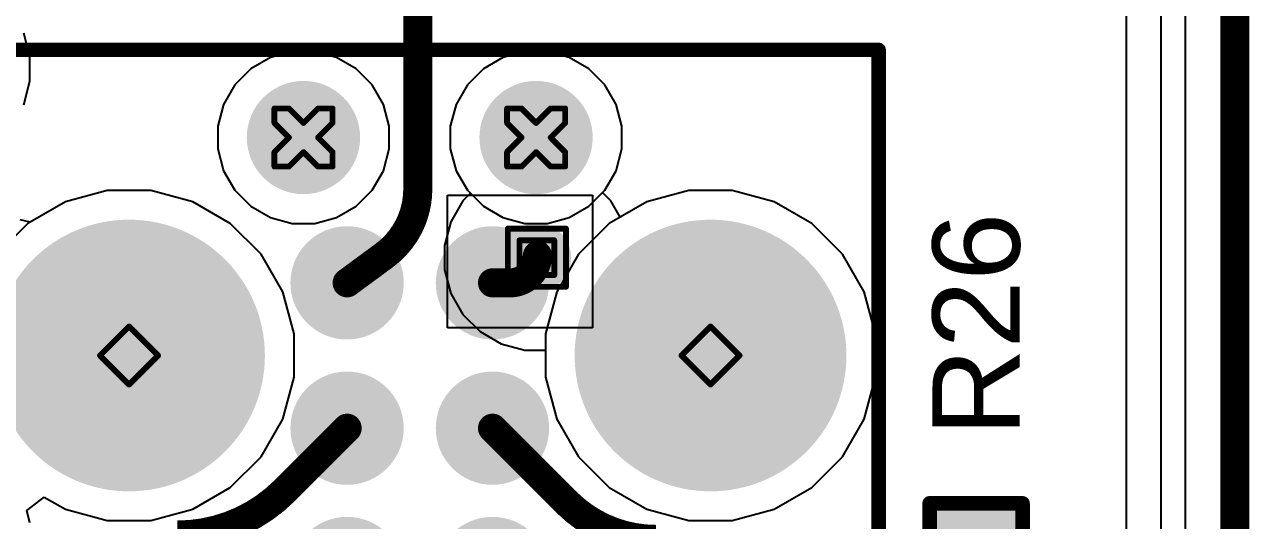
# Model space of a CAD drawing. Header units: inches. Extents: x -5 to 230, y -4 to 159.
# Drawn here: x 45.41 to 56.11, y 42.23 to 46.56 of the extents above; entities that cross this region are included whole.
import ezdxf

# ---------------------------------------------------------------- set-up
doc = ezdxf.new("R2010")
doc.units = ezdxf.units.IN
for name, color, linetype in [('Bottom Layer', 5, 'Continuous'), ('Bottom Solder', 6, 'Continuous'), ('Drill Drawing', 1, 'Continuous'), ('Layer 1', 16, 'Continuous'), ('Layer 2', 76, 'Continuous'), ('Pad Holes', 156, 'Continuous'), ('Top Layer', 1, 'Continuous'), ('Top Overlay', 2, 'Continuous'), ('Top Paste', 8, 'Continuous'), ('Top Solder', 216, 'Continuous'), ('Via Holes', 16, 'Continuous')]:
    doc.layers.add(name, color=color, linetype=linetype)
doc.styles.add('Arial', font='', dxfattribs={"height": 0.2})
doc.styles.get('Arial').set_extended_font_data('Arial')

# ---------------------------------------------------------------- blocks, each defined once
blk = doc.blocks.new('R___0402_154')
at = {"layer": 'Top Layer'}
for points in [[(-0.699, -0.318), (-0.699, 0.317), (-0.241, 0.317), (-0.241, -0.318)], [(0.241, -0.318), (0.241, 0.317), (0.699, 0.317), (0.699, -0.318)]]:
    blk.add_hatch(color=1, dxfattribs=at).paths.add_polyline_path(points)
at = {"layer": 'Top Paste'}
for points in [[(-0.699, -0.318), (-0.699, 0.317), (-0.241, 0.317), (-0.241, -0.318)], [(0.241, -0.318), (0.241, 0.317), (0.699, 0.317), (0.699, -0.318)]]:
    blk.add_hatch(color=8, dxfattribs=at).paths.add_polyline_path(points)
at = {"layer": 'Top Solder'}
for points in [[(-0.754, -0.373), (-0.754, 0.373), (-0.186, 0.373), (-0.186, -0.373)], [(0.186, -0.373), (0.186, 0.373), (0.754, 0.373), (0.754, -0.373)]]:
    blk.add_hatch(color=216, dxfattribs=at).paths.add_polyline_path(points)
at = {"layer": 'Top Overlay'}
for points, const_width in [([(-0.787, -0.406), (-0.787, 0.406)], 0.127), ([(0.787, 0.406), (-0.787, 0.406)], 0.127), ([(0.787, -0.406), (0.787, 0.406)], 0.127), ([(0.787, -0.406), (-0.787, -0.406)], 0.127), ([(0.813, -0.432), (-0.813, -0.432)], 0.00323)]:
    blk.add_lwpolyline(points, dxfattribs=dict(at, const_width=const_width))
for points, const_width in [([(-0.819, 0.406, 1), (-0.756, 0.406, 1)], 0.0635), ([(-0.819, 0.406, 1), (-0.756, 0.406, 1)], 0.0635), ([(0.756, 0.406, 1), (0.819, 0.406, 1)], 0.0635), ([(0.756, 0.406, 1), (0.819, 0.406, 1)], 0.0635), ([(-0.819, -0.406, 1), (-0.756, -0.406, 1)], 0.0635), ([(-0.819, -0.406, 1), (-0.756, -0.406, 1)], 0.0635), ([(0.756, -0.406, 1), (0.819, -0.406, 1)], 0.0635), ([(0.756, -0.406, 1), (0.819, -0.406, 1)], 0.0635), ([(-0.814, -0.432, 1), (-0.812, -0.432, 1)], 0.00161), ([(0.812, -0.432, 1), (0.814, -0.432, 1)], 0.00161)]:
    blk.add_lwpolyline(points, format="xyb", close=True, dxfattribs=dict(at, const_width=const_width))
blk = doc.blocks.new('TC2030_IDC__188')
at = {"layer": 'Bottom Solder'}
h = blk.add_hatch(color=6, dxfattribs=at)
edge = h.paths.add_edge_path()
edge.add_arc((-2.54, 2.54), 0.102, 0, 360)
h = blk.add_hatch(color=6, dxfattribs=at)
edge = h.paths.add_edge_path()
edge.add_arc((0.635, 2.54), 0.102, 0, 360)
h = blk.add_hatch(color=6, dxfattribs=at)
edge = h.paths.add_edge_path()
edge.add_arc((2.54, 1.016), 0.102, 0, 360)
h = blk.add_hatch(color=6, dxfattribs=at)
edge = h.paths.add_edge_path()
edge.add_arc((-2.54, 0), 0.102, 0, 360)
h = blk.add_hatch(color=6, dxfattribs=at)
edge = h.paths.add_edge_path()
edge.add_arc((2.54, -1.016), 0.102, 0, 360)
h = blk.add_hatch(color=6, dxfattribs=at)
edge = h.paths.add_edge_path()
edge.add_arc((-2.54, -2.54), 0.102, 0, 360)
h = blk.add_hatch(color=6, dxfattribs=at)
edge = h.paths.add_edge_path()
edge.add_arc((0.635, -2.54), 0.102, 0, 360)
at = {"layer": 'Pad Holes'}
h = blk.add_hatch(color=7, dxfattribs=at)
edge = h.paths.add_edge_path()
edge.add_arc((-2.54, 2.54), 1.187, 0, 360)
h = blk.add_hatch(color=7, dxfattribs=at)
edge = h.paths.add_edge_path()
edge.add_arc((0.635, 2.54), 1.187, 0, 360)
h = blk.add_hatch(color=7, dxfattribs=at)
edge = h.paths.add_edge_path()
edge.add_arc((2.54, 1.016), 0.495, 0, 360)
h = blk.add_hatch(color=7, dxfattribs=at)
edge = h.paths.add_edge_path()
edge.add_arc((-2.54, 0), 0.495, 0, 360)
h = blk.add_hatch(color=7, dxfattribs=at)
edge = h.paths.add_edge_path()
edge.add_arc((2.54, -1.016), 0.495, 0, 360)
h = blk.add_hatch(color=7, dxfattribs=at)
edge = h.paths.add_edge_path()
edge.add_arc((-2.54, -2.54), 1.187, 0, 360)
h = blk.add_hatch(color=7, dxfattribs=at)
edge = h.paths.add_edge_path()
edge.add_arc((0.635, -2.54), 1.187, 0, 360)
at = {"layer": 'Top Layer'}
h = blk.add_hatch(color=1, dxfattribs=at)
edge = h.paths.add_edge_path()
edge.add_arc((-1.27, 0.635), 0.393, 0, 360)
h = blk.add_hatch(color=1, dxfattribs=at)
edge = h.paths.add_edge_path()
edge.add_arc((0, 0.635), 0.393, 0, 360)
h = blk.add_hatch(color=1, dxfattribs=at)
edge = h.paths.add_edge_path()
edge.add_arc((1.27, 0.635), 0.393, 0, 360)
h = blk.add_hatch(color=1, dxfattribs=at)
edge = h.paths.add_edge_path()
edge.add_arc((-1.27, -0.635), 0.393, 0, 360)
h = blk.add_hatch(color=1, dxfattribs=at)
edge = h.paths.add_edge_path()
edge.add_arc((-1.27, -0.635), 0.393, 0, 360)
h = blk.add_hatch(color=1, dxfattribs=at)
edge = h.paths.add_edge_path()
edge.add_arc((0, -0.635), 0.393, 0, 360)
h = blk.add_hatch(color=1, dxfattribs=at)
edge = h.paths.add_edge_path()
edge.add_arc((1.27, -0.635), 0.393, 0, 360)
at = {"layer": 'Top Paste'}
h = blk.add_hatch(color=8, dxfattribs=at)
edge = h.paths.add_edge_path()
edge.add_arc((-1.27, 0.635), 0.393, 0, 360)
h = blk.add_hatch(color=8, dxfattribs=at)
edge = h.paths.add_edge_path()
edge.add_arc((0, 0.635), 0.393, 0, 360)
h = blk.add_hatch(color=8, dxfattribs=at)
edge = h.paths.add_edge_path()
edge.add_arc((1.27, 0.635), 0.393, 0, 360)
h = blk.add_hatch(color=8, dxfattribs=at)
edge = h.paths.add_edge_path()
edge.add_arc((-1.27, -0.635), 0.393, 0, 360)
h = blk.add_hatch(color=8, dxfattribs=at)
edge = h.paths.add_edge_path()
edge.add_arc((-1.27, -0.635), 0.393, 0, 360)
h = blk.add_hatch(color=8, dxfattribs=at)
edge = h.paths.add_edge_path()
edge.add_arc((0, -0.635), 0.393, 0, 360)
h = blk.add_hatch(color=8, dxfattribs=at)
edge = h.paths.add_edge_path()
edge.add_arc((1.27, -0.635), 0.393, 0, 360)
at = {"layer": 'Top Solder'}
h = blk.add_hatch(color=216, dxfattribs=at)
edge = h.paths.add_edge_path()
edge.add_arc((-2.54, 2.54), 0.102, 0, 360)
h = blk.add_hatch(color=216, dxfattribs=at)
edge = h.paths.add_edge_path()
edge.add_arc((0.635, 2.54), 0.102, 0, 360)
h = blk.add_hatch(color=216, dxfattribs=at)
edge = h.paths.add_edge_path()
edge.add_arc((-1.27, 0.635), 0.495, 0, 360)
h = blk.add_hatch(color=216, dxfattribs=at)
edge = h.paths.add_edge_path()
edge.add_arc((0, 0.635), 0.495, 0, 360)
h = blk.add_hatch(color=216, dxfattribs=at)
edge = h.paths.add_edge_path()
edge.add_arc((1.27, 0.635), 0.495, 0, 360)
h = blk.add_hatch(color=216, dxfattribs=at)
edge = h.paths.add_edge_path()
edge.add_arc((2.54, 1.016), 0.102, 0, 360)
h = blk.add_hatch(color=216, dxfattribs=at)
edge = h.paths.add_edge_path()
edge.add_arc((-2.54, 0), 0.102, 0, 360)
h = blk.add_hatch(color=216, dxfattribs=at)
edge = h.paths.add_edge_path()
edge.add_arc((-1.27, -0.635), 0.495, 0, 360)
h = blk.add_hatch(color=216, dxfattribs=at)
edge = h.paths.add_edge_path()
edge.add_arc((-1.27, -0.635), 0.495, 0, 360)
h = blk.add_hatch(color=216, dxfattribs=at)
edge = h.paths.add_edge_path()
edge.add_arc((0, -0.635), 0.495, 0, 360)
h = blk.add_hatch(color=216, dxfattribs=at)
edge = h.paths.add_edge_path()
edge.add_arc((1.27, -0.635), 0.495, 0, 360)
h = blk.add_hatch(color=216, dxfattribs=at)
edge = h.paths.add_edge_path()
edge.add_arc((2.54, -1.016), 0.102, 0, 360)
h = blk.add_hatch(color=216, dxfattribs=at)
edge = h.paths.add_edge_path()
edge.add_arc((-2.54, -2.54), 0.102, 0, 360)
h = blk.add_hatch(color=216, dxfattribs=at)
edge = h.paths.add_edge_path()
edge.add_arc((0.635, -2.54), 0.102, 0, 360)
at = {"layer": 'Top Overlay', "const_width": 0.127}
for points in [[(-3.985, 3.997), (-3.985, -4.009)], [(-3.985, 3.997), (3.306, 3.997)], [(3.306, 3.997), (3.306, -4.009)], [(-1.27, -1.168), (-1.397, -1.295)], [(-1.27, -1.168), (-1.143, -1.295)], [(-1.397, -1.295), (-1.143, -1.295)], [(-3.985, -4.009), (3.306, -4.009)]]:
    blk.add_lwpolyline(points, dxfattribs=at)
at = {"layer": 'Top Overlay', "const_width": 0.0635}
for points in [[(-4.017, 3.997, 1), (-3.953, 3.997, 1)], [(-4.017, 3.997, 1), (-3.953, 3.997, 1)], [(3.274, 3.997, 1), (3.337, 3.997, 1)], [(3.274, 3.997, 1), (3.337, 3.997, 1)], [(-1.302, -1.168, 1), (-1.238, -1.168, 1)], [(-1.302, -1.168, 1), (-1.238, -1.168, 1)], [(-1.429, -1.295, 1), (-1.365, -1.295, 1)], [(-1.429, -1.295, 1), (-1.365, -1.295, 1)], [(-1.175, -1.295, 1), (-1.111, -1.295, 1)], [(-1.175, -1.295, 1), (-1.111, -1.295, 1)], [(-4.017, -4.009, 1), (-3.953, -4.009, 1)], [(-4.017, -4.009, 1), (-3.953, -4.009, 1)], [(3.274, -4.009, 1), (3.337, -4.009, 1)], [(3.274, -4.009, 1), (3.337, -4.009, 1)]]:
    blk.add_lwpolyline(points, format="xyb", close=True, dxfattribs=at)

msp = doc.modelspace()

# ---------------------------------------------------------------- hatches: boundary and pattern name
at = {"layer": 'Bottom Layer'}
h = msp.add_hatch(color=5, dxfattribs=at)
edge = h.paths.add_edge_path()
edge.add_arc((49.884, 44.526), 0.3, 0, 360)
at = {"layer": 'Layer 1'}
h = msp.add_hatch(color=16, dxfattribs=at)
edge = h.paths.add_edge_path()
edge.add_arc((49.884, 44.526), 0.3, 0, 360)
at = {"layer": 'Layer 2'}
h = msp.add_hatch(color=76, dxfattribs=at)
edge = h.paths.add_edge_path()
edge.add_arc((49.884, 44.526), 0.3, 0, 360)
at = {"layer": 'Top Layer'}
h = msp.add_hatch(color=1, dxfattribs=at)
edge = h.paths.add_edge_path()
edge.add_arc((49.884, 44.526), 0.3, 0, 360)
at = {"layer": 'Via Holes'}
h = msp.add_hatch(color=7, dxfattribs=at)
edge = h.paths.add_edge_path()
edge.add_arc((49.884, 44.526), 0.15, 0, 360)

# ---------------------------------------------------------------- linework, layer by layer
at = {"layer": 'Bottom Layer'}
for p, q in [((55.335, 47.726), (55.335, 17.513)), ((45.456, 46.281), (45.401, 46.487)), ((45.456, 46.068), (45.456, 46.281)), ((47.556, 46.274), (47.385, 46.175)), ((47.747, 46.325), (47.556, 46.274)), ((47.944, 46.325), (47.747, 46.325)), ((48.135, 46.274), (47.944, 46.325)), ((48.305, 46.175), (48.135, 46.274)), ((49.588, 46.274), (49.417, 46.175)), ((49.779, 46.325), (49.588, 46.274)), ((49.976, 46.325), (49.779, 46.325)), ((50.167, 46.274), (49.976, 46.325)), ((50.337, 46.175), (50.167, 46.274)), ((47.385, 46.175), (47.245, 46.036)), ((48.445, 46.036), (48.305, 46.175)), ((49.417, 46.175), (49.277, 46.036)), ((50.477, 46.036), (50.337, 46.175)), ((45.401, 45.863), (45.456, 46.068)), ((47.245, 46.036), (47.147, 45.865)), ((48.544, 45.865), (48.445, 46.036)), ((49.277, 46.036), (49.179, 45.865)), ((50.576, 45.865), (50.477, 46.036)), ((47.147, 45.865), (47.096, 45.674)), ((48.595, 45.674), (48.544, 45.865)), ((49.179, 45.865), (49.128, 45.674)), ((50.627, 45.674), (50.576, 45.865)), ((47.096, 45.674), (47.096, 45.477)), ((48.595, 45.477), (48.595, 45.674)), ((49.128, 45.674), (49.128, 45.477)), ((50.627, 45.477), (50.627, 45.674)), ((47.096, 45.477), (47.147, 45.286)), ((48.544, 45.286), (48.595, 45.477)), ((49.128, 45.477), (49.179, 45.286)), ((50.576, 45.286), (50.627, 45.477)), ((47.147, 45.286), (47.245, 45.115)), ((48.445, 45.115), (48.544, 45.286)), ((49.179, 45.286), (49.277, 45.115)), ((50.477, 45.115), (50.576, 45.286)), ((46.131, 45.112), (45.765, 45.014)), ((46.511, 45.112), (46.131, 45.112)), ((46.878, 45.014), (46.511, 45.112)), ((47.245, 45.115), (47.385, 44.976)), ((48.305, 44.976), (48.445, 45.115)), ((49.277, 45.115), (49.417, 44.976)), ((50.337, 44.976), (50.477, 45.115)), ((51.211, 45.112), (50.845, 45.014)), ((51.591, 45.112), (51.211, 45.112)), ((51.958, 45.014), (51.591, 45.112)), ((45.765, 45.014), (45.458, 44.837)), ((47.206, 44.824), (46.878, 45.014)), ((47.385, 44.976), (47.556, 44.877)), ((48.135, 44.877), (48.305, 44.976)), ((49.417, 44.976), (49.588, 44.877)), ((50.167, 44.877), (50.337, 44.976)), ((50.845, 45.014), (50.516, 44.824)), ((52.286, 44.824), (51.958, 45.014)), ((45.458, 44.837), (45.369, 44.858)), ((47.556, 44.877), (47.747, 44.826)), ((47.944, 44.826), (48.135, 44.877)), ((49.588, 44.877), (49.779, 44.826)), ((49.976, 44.826), (50.167, 44.877)), ((47.475, 44.556), (47.206, 44.824)), ((47.747, 44.826), (47.944, 44.826)), ((49.779, 44.826), (49.976, 44.826)), ((50.516, 44.824), (50.248, 44.556)), ((52.555, 44.556), (52.286, 44.824)), ((47.664, 44.227), (47.475, 44.556)), ((50.248, 44.556), (50.058, 44.227)), ((52.744, 44.227), (52.555, 44.556)), ((47.763, 43.86), (47.664, 44.227)), ((50.058, 44.227), (49.96, 43.86)), ((52.843, 43.86), (52.744, 44.227)), ((47.763, 43.481), (47.763, 43.86)), ((49.96, 43.86), (49.96, 43.481)), ((52.843, 43.481), (52.843, 43.86)), ((47.664, 43.114), (47.763, 43.481)), ((49.96, 43.481), (50.058, 43.114)), ((52.744, 43.114), (52.843, 43.481)), ((47.475, 42.785), (47.664, 43.114)), ((50.058, 43.114), (50.248, 42.785)), ((52.555, 42.785), (52.744, 43.114)), ((47.206, 42.517), (47.475, 42.785)), ((50.248, 42.785), (50.516, 42.517)), ((52.286, 42.517), (52.555, 42.785)), ((46.878, 42.327), (47.206, 42.517)), ((50.516, 42.517), (50.845, 42.327)), ((51.958, 42.327), (52.286, 42.517)), ((45.427, 42.317), (45.58, 42.434)), ((45.58, 42.434), (45.765, 42.327)), ((45.456, 42.208), (45.427, 42.317)), ((45.765, 42.327), (46.131, 42.229)), ((46.511, 42.229), (46.878, 42.327)), ((50.845, 42.327), (51.211, 42.229)), ((51.591, 42.229), (51.958, 42.327)), ((46.131, 42.229), (46.511, 42.229)), ((51.211, 42.229), (51.591, 42.229))]:
    msp.add_line(p, q, dxfattribs=at)
at = {"layer": 'Bottom Layer', "const_width": 0.254}
msp.add_lwpolyline([(55.982, 47.726), (55.982, 17.018)], dxfattribs=at)
at = {"layer": 'Drill Drawing', "const_width": 0.0508}
for points in [[(47.591, 45.703), (47.591, 45.83)], [(47.591, 45.83), (47.718, 45.83)], [(47.718, 45.83), (47.845, 45.703)], [(47.845, 45.703), (47.972, 45.83)], [(47.972, 45.83), (48.099, 45.83)], [(48.099, 45.703), (48.099, 45.83)], [(49.623, 45.703), (49.623, 45.83)], [(49.623, 45.83), (49.75, 45.83)], [(49.75, 45.83), (49.877, 45.703)], [(49.877, 45.703), (50.004, 45.83)], [(50.004, 45.83), (50.131, 45.83)], [(50.131, 45.703), (50.131, 45.83)], [(47.591, 45.703), (47.718, 45.576)], [(47.972, 45.576), (48.099, 45.703)], [(49.623, 45.703), (49.75, 45.576)], [(50.004, 45.576), (50.131, 45.703)], [(47.591, 45.449), (47.718, 45.576)], [(47.972, 45.576), (48.099, 45.449)], [(49.623, 45.449), (49.75, 45.576)], [(50.004, 45.576), (50.131, 45.449)], [(47.591, 45.322), (47.591, 45.449)], [(47.718, 45.322), (47.845, 45.449)], [(47.845, 45.449), (47.972, 45.322)], [(48.099, 45.322), (48.099, 45.449)], [(49.623, 45.322), (49.623, 45.449)], [(49.75, 45.322), (49.877, 45.449)], [(49.877, 45.449), (50.004, 45.322)], [(50.131, 45.322), (50.131, 45.449)], [(47.591, 45.322), (47.718, 45.322)], [(47.972, 45.322), (48.099, 45.322)], [(49.623, 45.322), (49.75, 45.322)], [(50.004, 45.322), (50.131, 45.322)], [(49.63, 44.78), (50.138, 44.78)], [(49.63, 44.272), (49.63, 44.78)], [(50.138, 44.272), (50.138, 44.78)], [(49.732, 44.678), (50.037, 44.678)], [(49.732, 44.374), (49.732, 44.678)], [(50.037, 44.374), (50.037, 44.678)], [(49.732, 44.374), (50.037, 44.374)], [(49.63, 44.272), (50.138, 44.272)], [(46.067, 43.671), (46.321, 43.925)], [(46.321, 43.925), (46.575, 43.671)], [(51.147, 43.671), (51.401, 43.925)], [(51.401, 43.925), (51.655, 43.671)], [(46.067, 43.671), (46.321, 43.417)], [(46.321, 43.417), (46.575, 43.671)], [(51.147, 43.671), (51.401, 43.417)], [(51.401, 43.417), (51.655, 43.671)]]:
    msp.add_lwpolyline(points, dxfattribs=at)
at = {"layer": 'Drill Drawing', "const_width": 0.0254}
for points in [[(47.579, 45.83, 1), (47.604, 45.83, 1)], [(47.579, 45.83, 1), (47.604, 45.83, 1)], [(47.706, 45.83, 1), (47.731, 45.83, 1)], [(47.706, 45.83, 1), (47.731, 45.83, 1)], [(47.96, 45.83, 1), (47.985, 45.83, 1)], [(47.96, 45.83, 1), (47.985, 45.83, 1)], [(48.087, 45.83, 1), (48.112, 45.83, 1)], [(48.087, 45.83, 1), (48.112, 45.83, 1)], [(49.611, 45.83, 1), (49.636, 45.83, 1)], [(49.611, 45.83, 1), (49.636, 45.83, 1)], [(49.738, 45.83, 1), (49.763, 45.83, 1)], [(49.738, 45.83, 1), (49.763, 45.83, 1)], [(49.992, 45.83, 1), (50.017, 45.83, 1)], [(49.992, 45.83, 1), (50.017, 45.83, 1)], [(50.119, 45.83, 1), (50.144, 45.83, 1)], [(50.119, 45.83, 1), (50.144, 45.83, 1)], [(47.579, 45.703, 1), (47.604, 45.703, 1)], [(47.579, 45.703, 1), (47.604, 45.703, 1)], [(47.833, 45.703, 1), (47.858, 45.703, 1)], [(47.833, 45.703, 1), (47.858, 45.703, 1)], [(48.087, 45.703, 1), (48.112, 45.703, 1)], [(48.087, 45.703, 1), (48.112, 45.703, 1)], [(49.611, 45.703, 1), (49.636, 45.703, 1)], [(49.611, 45.703, 1), (49.636, 45.703, 1)], [(49.865, 45.703, 1), (49.89, 45.703, 1)], [(49.865, 45.703, 1), (49.89, 45.703, 1)], [(50.119, 45.703, 1), (50.144, 45.703, 1)], [(50.119, 45.703, 1), (50.144, 45.703, 1)], [(47.706, 45.576, 1), (47.731, 45.576, 1)], [(47.706, 45.576, 1), (47.731, 45.576, 1)], [(47.96, 45.576, 1), (47.985, 45.576, 1)], [(47.96, 45.576, 1), (47.985, 45.576, 1)], [(49.738, 45.576, 1), (49.763, 45.576, 1)], [(49.738, 45.576, 1), (49.763, 45.576, 1)], [(49.992, 45.576, 1), (50.017, 45.576, 1)], [(49.992, 45.576, 1), (50.017, 45.576, 1)], [(47.579, 45.449, 1), (47.604, 45.449, 1)], [(47.579, 45.449, 1), (47.604, 45.449, 1)], [(47.833, 45.449, 1), (47.858, 45.449, 1)], [(47.833, 45.449, 1), (47.858, 45.449, 1)], [(48.087, 45.449, 1), (48.112, 45.449, 1)], [(48.087, 45.449, 1), (48.112, 45.449, 1)], [(49.611, 45.449, 1), (49.636, 45.449, 1)], [(49.611, 45.449, 1), (49.636, 45.449, 1)], [(49.865, 45.449, 1), (49.89, 45.449, 1)], [(49.865, 45.449, 1), (49.89, 45.449, 1)], [(50.119, 45.449, 1), (50.144, 45.449, 1)], [(50.119, 45.449, 1), (50.144, 45.449, 1)], [(47.579, 45.322, 1), (47.604, 45.322, 1)], [(47.579, 45.322, 1), (47.604, 45.322, 1)], [(47.706, 45.322, 1), (47.731, 45.322, 1)], [(47.706, 45.322, 1), (47.731, 45.322, 1)], [(47.96, 45.322, 1), (47.985, 45.322, 1)], [(47.96, 45.322, 1), (47.985, 45.322, 1)], [(48.087, 45.322, 1), (48.112, 45.322, 1)], [(48.087, 45.322, 1), (48.112, 45.322, 1)], [(49.611, 45.322, 1), (49.636, 45.322, 1)], [(49.611, 45.322, 1), (49.636, 45.322, 1)], [(49.738, 45.322, 1), (49.763, 45.322, 1)], [(49.738, 45.322, 1), (49.763, 45.322, 1)], [(49.992, 45.322, 1), (50.017, 45.322, 1)], [(49.992, 45.322, 1), (50.017, 45.322, 1)], [(50.119, 45.322, 1), (50.144, 45.322, 1)], [(50.119, 45.322, 1), (50.144, 45.322, 1)], [(49.618, 44.78, 1), (49.643, 44.78, 1)], [(49.618, 44.78, 1), (49.643, 44.78, 1)], [(50.126, 44.78, 1), (50.151, 44.78, 1)], [(50.126, 44.78, 1), (50.151, 44.78, 1)], [(49.719, 44.678, 1), (49.745, 44.678, 1)], [(49.719, 44.678, 1), (49.745, 44.678, 1)], [(50.024, 44.678, 1), (50.049, 44.678, 1)], [(50.024, 44.678, 1), (50.049, 44.678, 1)], [(49.719, 44.374, 1), (49.745, 44.374, 1)], [(49.719, 44.374, 1), (49.745, 44.374, 1)], [(50.024, 44.374, 1), (50.049, 44.374, 1)], [(50.024, 44.374, 1), (50.049, 44.374, 1)], [(49.618, 44.272, 1), (49.643, 44.272, 1)], [(49.618, 44.272, 1), (49.643, 44.272, 1)], [(50.126, 44.272, 1), (50.151, 44.272, 1)], [(50.126, 44.272, 1), (50.151, 44.272, 1)], [(46.309, 43.925, 1), (46.334, 43.925, 1)], [(46.309, 43.925, 1), (46.334, 43.925, 1)], [(51.389, 43.925, 1), (51.414, 43.925, 1)], [(51.389, 43.925, 1), (51.414, 43.925, 1)], [(46.055, 43.671, 1), (46.08, 43.671, 1)], [(46.055, 43.671, 1), (46.08, 43.671, 1)], [(46.563, 43.671, 1), (46.588, 43.671, 1)], [(46.563, 43.671, 1), (46.588, 43.671, 1)], [(51.135, 43.671, 1), (51.16, 43.671, 1)], [(51.135, 43.671, 1), (51.16, 43.671, 1)], [(51.643, 43.671, 1), (51.668, 43.671, 1)], [(51.643, 43.671, 1), (51.668, 43.671, 1)], [(46.309, 43.417, 1), (46.334, 43.417, 1)], [(46.309, 43.417, 1), (46.334, 43.417, 1)], [(51.389, 43.417, 1), (51.414, 43.417, 1)], [(51.389, 43.417, 1), (51.414, 43.417, 1)]]:
    msp.add_lwpolyline(points, format="xyb", close=True, dxfattribs=at)
at = {"layer": 'Layer 1'}
for p, q in [((45.456, 46.281), (45.401, 46.487)), ((45.456, 46.068), (45.456, 46.281)), ((47.556, 46.274), (47.385, 46.175)), ((47.747, 46.325), (47.556, 46.274)), ((47.944, 46.325), (47.747, 46.325)), ((48.135, 46.274), (47.944, 46.325)), ((48.305, 46.175), (48.135, 46.274)), ((49.588, 46.274), (49.417, 46.175)), ((49.779, 46.325), (49.588, 46.274)), ((49.976, 46.325), (49.779, 46.325)), ((50.167, 46.274), (49.976, 46.325)), ((50.337, 46.175), (50.167, 46.274)), ((47.385, 46.175), (47.245, 46.036)), ((48.445, 46.036), (48.305, 46.175)), ((49.417, 46.175), (49.277, 46.036)), ((50.477, 46.036), (50.337, 46.175)), ((45.401, 45.863), (45.456, 46.068)), ((47.245, 46.036), (47.147, 45.865)), ((48.544, 45.865), (48.445, 46.036)), ((49.277, 46.036), (49.179, 45.865)), ((50.576, 45.865), (50.477, 46.036)), ((47.147, 45.865), (47.096, 45.674)), ((48.595, 45.674), (48.544, 45.865)), ((49.179, 45.865), (49.128, 45.674)), ((50.627, 45.674), (50.576, 45.865)), ((47.096, 45.674), (47.096, 45.477)), ((48.595, 45.477), (48.595, 45.674)), ((49.128, 45.674), (49.128, 45.477)), ((50.627, 45.477), (50.627, 45.674)), ((47.096, 45.477), (47.147, 45.286)), ((48.544, 45.286), (48.595, 45.477)), ((49.128, 45.477), (49.179, 45.286)), ((50.576, 45.286), (50.627, 45.477)), ((47.147, 45.286), (47.245, 45.115)), ((48.445, 45.115), (48.544, 45.286)), ((49.179, 45.286), (49.277, 45.115)), ((50.477, 45.115), (50.576, 45.286)), ((46.131, 45.112), (45.765, 45.014)), ((46.511, 45.112), (46.131, 45.112)), ((46.878, 45.014), (46.511, 45.112)), ((47.245, 45.115), (47.385, 44.976)), ((48.305, 44.976), (48.445, 45.115)), ((49.277, 45.115), (49.417, 44.976)), ((50.337, 44.976), (50.477, 45.115)), ((51.211, 45.112), (50.845, 45.014)), ((51.591, 45.112), (51.211, 45.112)), ((51.958, 45.014), (51.591, 45.112)), ((45.765, 45.014), (45.436, 44.824)), ((47.206, 44.824), (46.878, 45.014)), ((47.385, 44.976), (47.556, 44.877)), ((48.135, 44.877), (48.305, 44.976)), ((49.417, 44.976), (49.588, 44.877)), ((50.167, 44.877), (50.337, 44.976)), ((50.845, 45.014), (50.516, 44.824)), ((52.286, 44.824), (51.958, 45.014)), ((47.556, 44.877), (47.747, 44.826)), ((47.944, 44.826), (48.135, 44.877)), ((49.588, 44.877), (49.779, 44.826)), ((49.976, 44.826), (50.167, 44.877)), ((45.436, 44.824), (45.168, 44.556)), ((47.475, 44.556), (47.206, 44.824)), ((47.747, 44.826), (47.944, 44.826)), ((49.779, 44.826), (49.976, 44.826)), ((50.516, 44.824), (50.248, 44.556)), ((52.555, 44.556), (52.286, 44.824)), ((47.664, 44.227), (47.475, 44.556)), ((50.248, 44.556), (50.058, 44.227)), ((52.744, 44.227), (52.555, 44.556)), ((47.763, 43.86), (47.664, 44.227)), ((50.058, 44.227), (49.96, 43.86)), ((52.843, 43.86), (52.744, 44.227)), ((47.763, 43.481), (47.763, 43.86)), ((49.96, 43.86), (49.96, 43.481)), ((52.843, 43.481), (52.843, 43.86)), ((47.664, 43.114), (47.763, 43.481)), ((49.96, 43.481), (50.058, 43.114)), ((52.744, 43.114), (52.843, 43.481)), ((47.475, 42.785), (47.664, 43.114)), ((50.058, 43.114), (50.248, 42.785)), ((52.555, 42.785), (52.744, 43.114)), ((47.206, 42.517), (47.475, 42.785)), ((50.248, 42.785), (50.516, 42.517)), ((52.286, 42.517), (52.555, 42.785)), ((46.878, 42.327), (47.206, 42.517)), ((50.516, 42.517), (50.845, 42.327)), ((51.958, 42.327), (52.286, 42.517)), ((45.427, 42.317), (45.58, 42.434)), ((45.58, 42.434), (45.765, 42.327)), ((45.456, 42.208), (45.427, 42.317)), ((45.765, 42.327), (46.131, 42.229)), ((46.511, 42.229), (46.878, 42.327)), ((50.845, 42.327), (51.211, 42.229)), ((51.591, 42.229), (51.958, 42.327)), ((46.131, 42.229), (46.511, 42.229)), ((51.211, 42.229), (51.591, 42.229))]:
    msp.add_line(p, q, dxfattribs=at)
at = {"layer": 'Layer 2'}
for p, q in [((55.55, 38.431), (55.55, 57.867)), ((55.032, 56.003), (55.032, 38.443)), ((45.456, 46.281), (45.401, 46.487)), ((45.456, 46.068), (45.456, 46.281)), ((47.556, 46.274), (47.385, 46.175)), ((47.747, 46.325), (47.556, 46.274)), ((47.944, 46.325), (47.747, 46.325)), ((48.135, 46.274), (47.944, 46.325)), ((48.305, 46.175), (48.135, 46.274)), ((49.588, 46.274), (49.417, 46.175)), ((49.779, 46.325), (49.588, 46.274)), ((49.976, 46.325), (49.779, 46.325)), ((50.167, 46.274), (49.976, 46.325)), ((50.337, 46.175), (50.167, 46.274)), ((47.385, 46.175), (47.245, 46.036)), ((48.445, 46.036), (48.305, 46.175)), ((49.417, 46.175), (49.277, 46.036)), ((50.477, 46.036), (50.337, 46.175)), ((45.401, 45.863), (45.456, 46.068)), ((47.245, 46.036), (47.147, 45.865)), ((48.544, 45.865), (48.445, 46.036)), ((49.277, 46.036), (49.179, 45.865)), ((50.576, 45.865), (50.477, 46.036)), ((47.147, 45.865), (47.096, 45.674)), ((48.595, 45.674), (48.544, 45.865)), ((49.179, 45.865), (49.128, 45.674)), ((50.627, 45.674), (50.576, 45.865)), ((47.096, 45.674), (47.096, 45.477)), ((48.595, 45.477), (48.595, 45.674)), ((49.128, 45.674), (49.128, 45.477)), ((50.627, 45.477), (50.627, 45.674)), ((47.096, 45.477), (47.147, 45.286)), ((48.544, 45.286), (48.595, 45.477)), ((49.128, 45.477), (49.179, 45.286)), ((50.576, 45.286), (50.627, 45.477)), ((47.147, 45.286), (47.245, 45.115)), ((48.445, 45.115), (48.544, 45.286)), ((49.179, 45.286), (49.277, 45.115)), ((50.477, 45.115), (50.576, 45.286)), ((46.131, 45.112), (45.765, 45.014)), ((46.511, 45.112), (46.131, 45.112)), ((46.878, 45.014), (46.511, 45.112)), ((47.245, 45.115), (47.385, 44.976)), ((48.305, 44.976), (48.445, 45.115)), ((49.304, 45.089), (49.238, 45.022)), ((49.277, 45.115), (49.304, 45.089)), ((50.457, 45.096), (50.477, 45.115)), ((50.531, 45.022), (50.457, 45.096)), ((51.211, 45.112), (50.845, 45.014)), ((51.591, 45.112), (51.211, 45.112)), ((51.958, 45.014), (51.591, 45.112)), ((45.765, 45.014), (45.436, 44.824)), ((47.206, 44.824), (46.878, 45.014)), ((47.385, 44.976), (47.556, 44.877)), ((48.135, 44.877), (48.305, 44.976)), ((49.238, 45.022), (49.131, 44.838)), ((50.613, 44.88), (50.531, 45.022)), ((50.845, 45.014), (50.613, 44.88)), ((52.286, 44.824), (51.958, 45.014)), ((47.556, 44.877), (47.747, 44.826)), ((47.944, 44.826), (48.135, 44.877)), ((45.436, 44.824), (45.168, 44.556)), ((47.475, 44.556), (47.206, 44.824)), ((47.747, 44.826), (47.944, 44.826)), ((49.131, 44.838), (49.076, 44.632)), ((52.555, 44.556), (52.286, 44.824)), ((49.076, 44.632), (49.076, 44.42)), ((47.664, 44.227), (47.475, 44.556)), ((52.744, 44.227), (52.555, 44.556)), ((49.076, 44.42), (49.131, 44.214)), ((47.763, 43.86), (47.664, 44.227)), ((49.131, 44.214), (49.238, 44.03)), ((52.843, 43.86), (52.744, 44.227)), ((49.238, 44.03), (49.388, 43.88)), ((49.388, 43.88), (49.572, 43.773)), ((47.763, 43.481), (47.763, 43.86)), ((49.572, 43.773), (49.778, 43.718)), ((52.843, 43.481), (52.843, 43.86)), ((49.778, 43.718), (49.96, 43.718)), ((49.96, 43.718), (49.96, 43.481)), ((47.664, 43.114), (47.763, 43.481)), ((49.96, 43.481), (50.058, 43.114)), ((52.744, 43.114), (52.843, 43.481)), ((47.475, 42.785), (47.664, 43.114)), ((50.058, 43.114), (50.248, 42.785)), ((52.555, 42.785), (52.744, 43.114)), ((47.206, 42.517), (47.475, 42.785)), ((50.248, 42.785), (50.516, 42.517)), ((52.286, 42.517), (52.555, 42.785)), ((46.878, 42.327), (47.206, 42.517)), ((50.516, 42.517), (50.845, 42.327)), ((51.958, 42.327), (52.286, 42.517)), ((45.427, 42.317), (45.58, 42.434)), ((45.58, 42.434), (45.765, 42.327)), ((45.456, 42.208), (45.427, 42.317)), ((45.765, 42.327), (46.131, 42.229)), ((46.511, 42.229), (46.878, 42.327)), ((50.845, 42.327), (51.211, 42.229)), ((51.591, 42.229), (51.958, 42.327)), ((46.131, 42.229), (46.511, 42.229)), ((51.211, 42.229), (51.591, 42.229))]:
    msp.add_line(p, q, dxfattribs=at)
at = {"layer": 'Top Layer'}
for p, q in [((49.103, 43.912), (49.103, 45.072)), ((49.103, 45.072), (50.37, 45.072)), ((50.37, 45.072), (50.37, 43.912)), ((50.37, 43.912), (49.103, 43.912))]:
    msp.add_line(p, q, dxfattribs=at)
at = {"layer": 'Top Layer', "const_width": 0.254}
for points in [[(48.844, 45.127), (48.844, 47.079)], [(48.226, 44.306), (48.552, 44.546)], [(49.884, 44.526), (49.89, 44.546)], [(49.496, 44.306), (49.649, 44.306)], [(47.681, 42.49), (48.226, 43.036)], [(49.496, 43.036), (50.144, 42.388)], [(50.144, 42.388), (50.145, 42.387)]]:
    msp.add_lwpolyline(points, dxfattribs=at)
for points in [[(48.844, 45.127, -0.237749), (48.552, 44.546)], [(49.89, 44.546, -0.414214), (49.649, 44.306)], [(47.681, 42.49, -0.198913), (46.744, 42.102)], [(50.924, 42.064, -0.198913), (50.145, 42.387)]]:
    msp.add_lwpolyline(points, format="xyb", dxfattribs=at)
at = {"layer": 'Top Layer', "const_width": 0.127}
for points in [[(48.781, 45.127, 1), (48.908, 45.127, 1)], [(48.781, 45.127, 1), (48.908, 45.127, 1)], [(48.488, 44.546, 1), (48.615, 44.546, 1)], [(48.488, 44.546, 1), (48.615, 44.546, 1)], [(49.821, 44.526, 1), (49.948, 44.526, 1)], [(49.826, 44.546, 1), (49.953, 44.546, 1)], [(49.826, 44.546, 1), (49.953, 44.546, 1)], [(48.163, 44.306, 1), (48.29, 44.306, 1)], [(49.433, 44.306, 1), (49.56, 44.306, 1)], [(49.585, 44.306, 1), (49.712, 44.306, 1)], [(49.585, 44.306, 1), (49.712, 44.306, 1)], [(48.163, 43.036, 1), (48.29, 43.036, 1)], [(49.433, 43.036, 1), (49.56, 43.036, 1)], [(47.618, 42.49, 1), (47.745, 42.49, 1)], [(47.618, 42.49, 1), (47.745, 42.49, 1)], [(50.08, 42.388, 1), (50.207, 42.388, 1)], [(50.08, 42.388, 1), (50.207, 42.388, 1)], [(50.081, 42.387, 1), (50.208, 42.387, 1)], [(50.081, 42.387, 1), (50.208, 42.387, 1)]]:
    msp.add_lwpolyline(points, format="xyb", close=True, dxfattribs=at)

# ---------------------------------------------------------------- block references
for name, p, rotation in [('TC2030_IDC__188', (48.861, 43.036), 90), ('R___0402_154', (53.721, 41.592), 270)]:
    msp.add_blockref(name, p, dxfattribs=dict(rotation=rotation))

# ---------------------------------------------------------------- texts
at = {"layer": 'Top Overlay', "style": 'Arial'}
msp.add_text('R26', height=0.762, rotation=90, dxfattribs=at).set_placement((54.102, 42.965))

doc.saveas('drawing.dxf')
